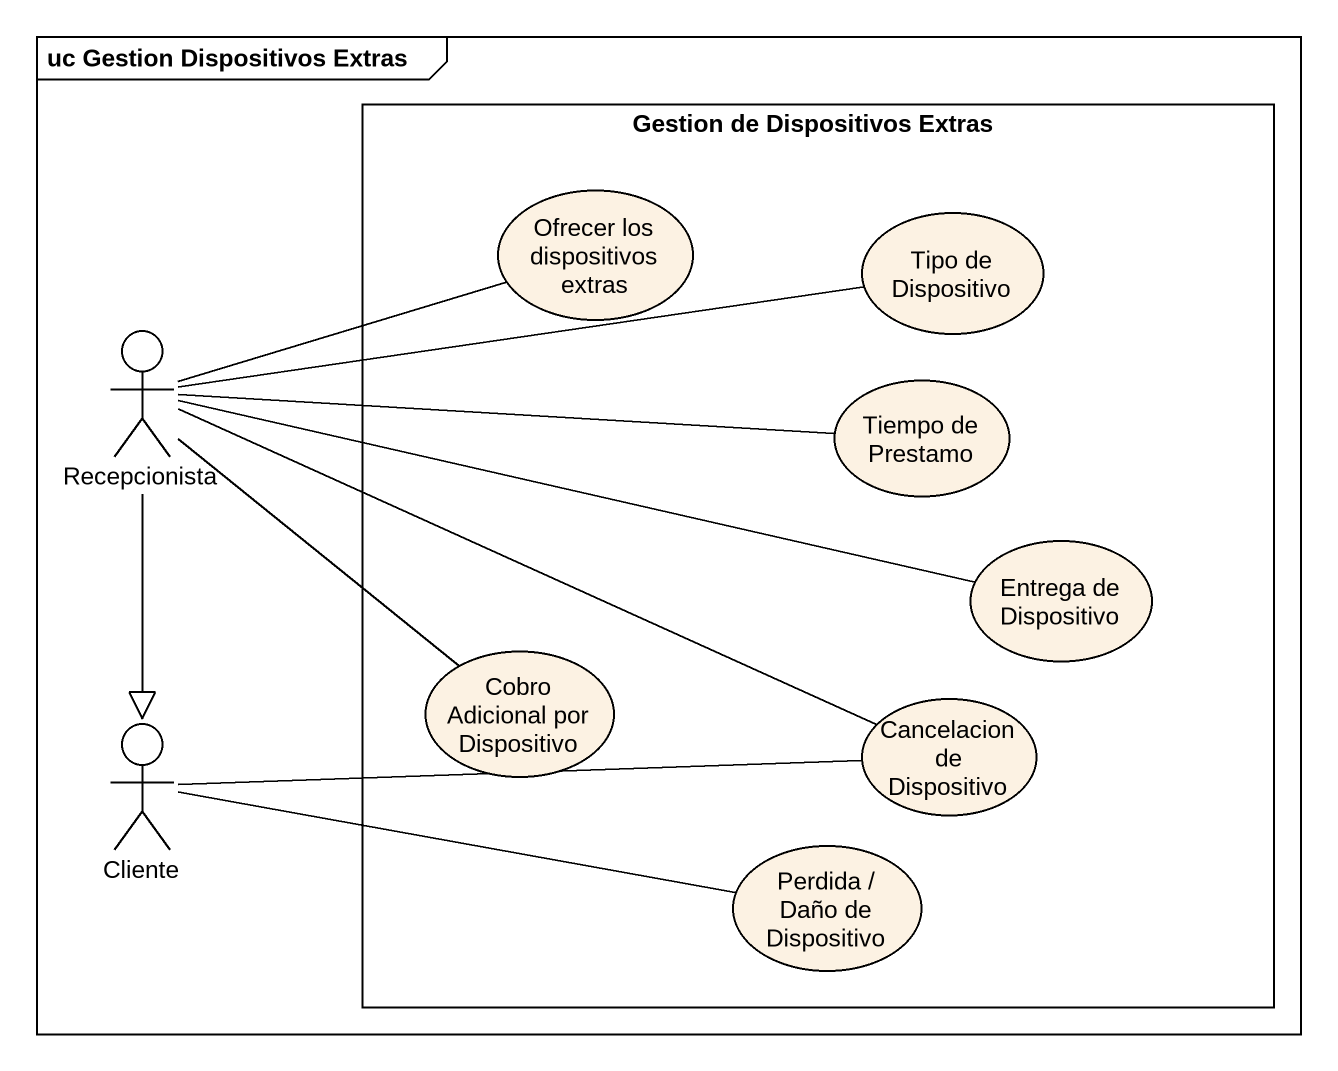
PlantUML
@startuml
mainframe uc Gestion Dispositivos Extras
rectangle "Gestion de Dispositivos Extras" as Gestion_de_Dispositivos {
  usecase "Ofrecer los dispositivos extras" as Ofrecer_los_dispositivos
  usecase "Tipo de Dispositivo" as Tipo_de_Dispositivo
  usecase "Tiempo de Prestamo" as Tiempo_de_Prestamo
  usecase "Entrega de Dispositivo" as Entrega_de_Dispositivo
  usecase "Cobro Adicional por Dispositivo" as Cobro_Adicional_por
  usecase "Cancelacion de Dispositivo" as Cancelacion_de_Dispositivo
  usecase "Perdida / Daño de Dispositivo" as Perdida_Daño_de_Dispositivo
}
actor Recepcionista
actor Cliente
Recepcionista -right- Ofrecer_los_dispositivos
Recepcionista -right- Tipo_de_Dispositivo
Recepcionista -right- Tiempo_de_Prestamo
Recepcionista -right- Entrega_de_Dispositivo
Recepcionista --|> Cliente
Recepcionista -- Cobro_Adicional_por
Recepcionista -right- Cancelacion_de_Dispositivo
Cliente -right- Cancelacion_de_Dispositivo
Cliente -right- Perdida_Daño_de_Dispositivo
@enduml
